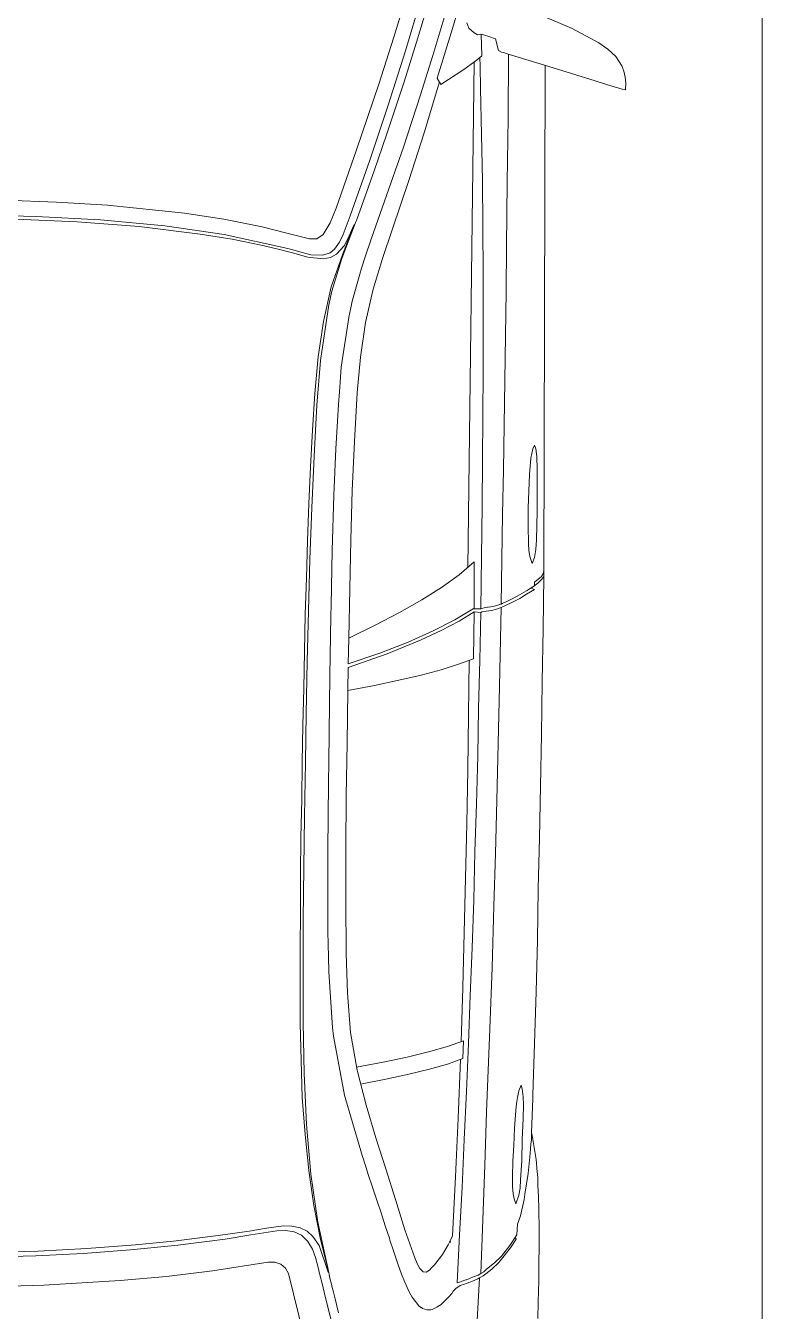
# Model space of a CAD drawing. Header units: inches. Extents: x 13 to 261, y -112 to -47.
# Drawn here: x 197.115 to 198.251, y -70.196 to -68.212 of the extents above; entities that cross this region are included whole.
import ezdxf

# ---------------------------------------------------------------- set-up
doc = ezdxf.new("R2010")
doc.units = ezdxf.units.IN
doc.header["$MEASUREMENT"] = 0
doc.layers.add('AUTOS', color=6, linetype='Continuous', lineweight=20)
doc.layers.add('CAJONES', color=3, linetype='Continuous', lineweight=20)

msp = doc.modelspace()

# ---------------------------------------------------------------- linework, layer by layer
at = {"layer": 'AUTOS', "linetype": 'Continuous'}
for p, q in [((197.8087, -68.0965), (197.7733, -68.2161)), ((197.7009, -68.2507), (197.7374, -68.1276)), ((197.7415, -68.1597), (197.718, -68.2374)), ((197.6831, -68.2295), (197.7024, -68.1657)), ((197.7662, -68.1805), (197.7428, -68.2577)), ((197.9086, -68.1952), (197.9578, -68.2163)), ((197.7733, -68.2161), (197.7499, -68.2928)), ((197.7983, -68.2159), (197.7954, -68.2073)), ((197.7983, -68.2159), (197.8067, -68.223)), ((197.9578, -68.2163), (197.999, -68.2383)), ((197.6597, -68.3022), (197.6831, -68.2295)), ((197.718, -68.2374), (197.6988, -68.2987)), ((197.8067, -68.223), (197.8117, -68.226)), ((197.8117, -68.226), (197.8172, -68.2251)), ((197.8172, -68.2251), (197.8177, -68.2251)), ((197.8188, -68.2586), (197.8177, -68.2251)), ((197.8227, -68.2267), (197.8177, -68.2251)), ((197.8227, -68.2267), (197.8242, -68.2272)), ((197.8242, -68.2272), (197.8276, -68.2282)), ((197.8276, -68.2282), (197.8396, -68.2319)), ((197.8396, -68.2324), (197.8444, -68.2504)), ((198.0129, -68.248), (197.999, -68.2383)), ((197.6743, -68.3344), (197.7009, -68.2507)), ((197.7428, -68.2577), (197.724, -68.3185)), ((197.8188, -68.2586), (197.8092, -68.266)), ((197.8489, -68.2525), (197.8444, -68.2504)), ((197.8518, -68.2535), (197.8489, -68.2525)), ((197.8578, -68.2551), (197.8518, -68.2535)), ((197.9032, -68.2691), (197.8578, -68.2551)), ((197.8598, -68.2561), (197.8591, -68.3546)), ((198.0253, -68.2596), (198.0129, -68.248)), ((198.0346, -68.2737), (198.0253, -68.2596)), ((197.791, -68.2793), (197.7552, -68.3024)), ((197.8021, -68.2714), (197.791, -68.2793)), ((197.8067, -68.268), (197.7972, -69.0484)), ((197.8092, -68.266), (197.8021, -68.2714)), ((197.8157, -68.2611), (197.8161, -68.2741)), ((197.8161, -68.2741), (197.8167, -68.3081)), ((197.9485, -68.2832), (197.9032, -68.2691)), ((197.9161, -68.2733), (197.9141, -69.0558)), ((198.0346, -68.2737), (198.0375, -68.2823)), ((197.6988, -68.2987), (197.6718, -68.3803)), ((197.7552, -68.3024), (197.7499, -68.2928)), ((197.7533, -68.2983), (197.7517, -68.3038)), ((197.9933, -68.2972), (197.9485, -68.2832)), ((198.0108, -68.3025), (197.9933, -68.2972)), ((198.0375, -68.2823), (198.0394, -68.2913)), ((198.0394, -68.2913), (198.0408, -68.3008)), ((197.6255, -68.4033), (197.6597, -68.3022)), ((197.724, -68.3185), (197.6976, -68.3992)), ((197.7517, -68.3038), (197.7298, -68.3771)), ((197.8167, -68.3081), (197.8183, -68.3801)), ((198.0212, -68.3056), (198.0108, -68.3025)), ((198.0297, -68.3082), (198.0212, -68.3056)), ((198.0352, -68.3098), (198.0297, -68.3082)), ((198.0382, -68.3103), (198.0352, -68.3098)), ((198.0407, -68.3108), (198.0382, -68.3103)), ((198.0408, -68.3008), (198.0402, -68.3103)), ((198.0402, -68.3103), (198.0407, -68.3108)), ((197.6458, -68.4195), (197.6743, -68.3344)), ((197.8591, -68.3546), (197.8579, -68.4536)), ((197.7298, -68.3771), (197.7059, -68.4508)), ((197.6718, -68.3803), (197.6526, -68.4361)), ((197.8183, -68.3801), (197.8194, -68.4506)), ((197.5939, -68.4934), (197.6255, -68.4033)), ((197.6976, -68.3992), (197.6784, -68.4549)), ((197.6153, -68.5052), (197.6458, -68.4195)), ((197.6526, -68.4361), (197.6252, -68.5123)), ((197.6784, -68.4549), (197.6515, -68.5311)), ((197.7059, -68.4508), (197.681, -68.5255)), ((197.8194, -68.4506), (197.8201, -68.5212)), ((197.8579, -68.4536), (197.8567, -68.5526)), ((197.083, -68.4812), (197.1625, -68.4842)), ((197.1625, -68.4842), (197.2414, -68.4891)), ((197.2414, -68.4891), (197.3603, -68.5011)), ((197.5846, -68.5163), (197.5939, -68.4934)), ((197.0037, -68.5032), (197.1312, -68.5063)), ((197.0997, -68.5104), (197.1946, -68.5146)), ((197.1312, -68.5063), (197.2307, -68.5115)), ((197.1946, -68.5146), (197.29, -68.5217)), ((197.2307, -68.5115), (197.3296, -68.5207)), ((197.3603, -68.5011), (197.4207, -68.5103)), ((197.4207, -68.5103), (197.48, -68.5225)), ((197.5739, -68.5342), (197.5846, -68.5163)), ((197.6049, -68.534), (197.6153, -68.5052)), ((197.6231, -68.5173), (197.6205, -68.5237)), ((197.6236, -68.5158), (197.6231, -68.5173)), ((197.6252, -68.5123), (197.6236, -68.5158)), ((197.29, -68.5217), (197.3844, -68.5334)), ((197.3296, -68.5207), (197.4214, -68.5343)), ((197.3844, -68.5334), (197.4338, -68.5415)), ((197.4214, -68.5343), (197.5196, -68.556)), ((197.48, -68.5225), (197.48, -68.5225)), ((197.48, -68.5225), (197.5159, -68.5315)), ((197.5159, -68.5315), (197.5528, -68.5409)), ((197.5643, -68.5406), (197.5739, -68.5342)), ((197.5993, -68.546), (197.6049, -68.534)), ((197.6205, -68.5237), (197.6025, -68.571)), ((197.6035, -68.5655), (197.6216, -68.5187)), ((197.6118, -68.5411), (197.6216, -68.5187)), ((197.6499, -68.5356), (197.6473, -68.5426)), ((197.6504, -68.5341), (197.6499, -68.5356)), ((197.6515, -68.5311), (197.6504, -68.5341)), ((197.681, -68.5255), (197.6655, -68.5713)), ((197.8201, -68.5212), (197.8207, -68.5962)), ((197.4338, -68.5415), (197.4782, -68.5505)), ((197.4782, -68.5505), (197.5026, -68.5563)), ((197.5026, -68.5563), (197.5266, -68.5626)), ((197.5196, -68.556), (197.555, -68.5654)), ((197.5528, -68.5409), (197.5643, -68.5406)), ((197.5846, -68.5623), (197.5916, -68.5569)), ((197.5916, -68.5569), (197.5993, -68.546)), ((197.5945, -68.5644), (197.6062, -68.5516)), ((197.6062, -68.5516), (197.6118, -68.5411)), ((197.6473, -68.5431), (197.639, -68.567)), ((197.6473, -68.5426), (197.6473, -68.5431)), ((197.8567, -68.5526), (197.8559, -68.6216)), ((197.5266, -68.5626), (197.5505, -68.5689)), ((197.5505, -68.5689), (197.574, -68.5717)), ((197.555, -68.5654), (197.5735, -68.5662)), ((197.5735, -68.5662), (197.5846, -68.5623)), ((197.574, -68.5717), (197.585, -68.5698)), ((197.585, -68.5698), (197.5945, -68.5644)), ((197.5864, -68.6148), (197.6035, -68.5655)), ((197.6025, -68.571), (197.5873, -68.6218)), ((197.639, -68.567), (197.6328, -68.5859)), ((197.6655, -68.5713), (197.6509, -68.6186)), ((197.6302, -68.5954), (197.6187, -68.6372)), ((197.6328, -68.5859), (197.6302, -68.5954)), ((197.8207, -68.5962), (197.8208, -68.6707)), ((197.5743, -68.6682), (197.5864, -68.6148)), ((197.5873, -68.6218), (197.5826, -68.6428)), ((197.6509, -68.6186), (197.6393, -68.67)), ((197.8559, -68.6216), (197.855, -68.6906)), ((197.5826, -68.6428), (197.57, -68.7286)), ((197.6181, -68.6397), (197.6134, -68.6622)), ((197.6187, -68.6372), (197.6181, -68.6397)), ((197.5661, -68.7231), (197.5743, -68.6682)), ((197.6134, -68.6622), (197.6019, -68.739)), ((197.6393, -68.67), (197.6316, -68.7234)), ((197.8208, -68.6707), (197.8204, -68.7452)), ((197.855, -68.6906), (197.8542, -68.7596)), ((197.5609, -68.7795), (197.5661, -68.7231)), ((197.57, -68.7286), (197.5642, -68.7976)), ((197.6316, -68.7234), (197.6264, -68.7788)), ((197.6007, -68.7545), (197.599, -68.777)), ((197.6019, -68.739), (197.6007, -68.7545)), ((197.8204, -68.7452), (197.82, -68.8142)), ((197.8542, -68.7596), (197.8529, -68.8286)), ((197.5572, -68.836), (197.5609, -68.7795)), ((197.599, -68.777), (197.5977, -68.7965)), ((197.6264, -68.7788), (197.622, -68.8538)), ((197.5642, -68.7976), (197.5598, -68.8765)), ((197.5977, -68.7965), (197.5934, -68.8649)), ((197.82, -68.8142), (197.8197, -68.8832)), ((197.8529, -68.8286), (197.852, -68.8976)), ((197.5546, -68.893), (197.5572, -68.836)), ((197.622, -68.8538), (197.6186, -68.9292)), ((197.5934, -68.8649), (197.5905, -68.9364)), ((197.8974, -68.8651), (197.8942, -68.8796)), ((197.8997, -68.8594), (197.8974, -68.8651)), ((197.9019, -68.8652), (197.8997, -68.8594)), ((197.9033, -68.8767), (197.9019, -68.8652)), ((197.5519, -68.9499), (197.5546, -68.893)), ((197.5598, -68.8765), (197.5563, -68.956)), ((197.8197, -68.8832), (197.8189, -68.9522)), ((197.8942, -68.8796), (197.8919, -68.9046)), ((197.904, -68.8967), (197.9033, -68.8767)), ((197.852, -68.8976), (197.8507, -68.9666)), ((197.8919, -68.9046), (197.8911, -68.9301)), ((197.9041, -68.9287), (197.904, -68.8967)), ((197.6186, -68.9292), (197.6167, -69.0052)), ((197.8911, -68.9301), (197.8903, -68.956)), ((197.9037, -68.9612), (197.9041, -68.9287)), ((197.5497, -69.0069), (197.5519, -68.9499)), ((197.5905, -68.9364), (197.588, -69.0219)), ((197.8189, -68.9522), (197.8179, -69.0322)), ((197.5563, -68.956), (197.5533, -69.0355)), ((197.8507, -68.9666), (197.8493, -69.0356)), ((197.8903, -68.956), (197.89, -68.984)), ((197.9027, -69.0052), (197.9037, -68.9612)), ((197.89, -68.984), (197.8906, -69.0116)), ((197.548, -69.0639), (197.5497, -69.0069)), ((197.6167, -69.0052), (197.6148, -69.0812)), ((197.8906, -69.0116), (197.891, -69.0216)), ((197.902, -69.0202), (197.9027, -69.0052)), ((197.588, -69.0219), (197.586, -69.1069)), ((197.8179, -69.0322), (197.8169, -69.1117)), ((197.891, -69.0216), (197.8924, -69.0311)), ((197.8924, -69.0311), (197.8963, -69.042)), ((197.8963, -69.042), (197.8999, -69.0327)), ((197.8999, -69.0327), (197.902, -69.0202)), ((197.5533, -69.0355), (197.5514, -69.1149)), ((197.8068, -69.0395), (197.7835, -69.0593)), ((197.8068, -69.0395), (197.8069, -69.111)), ((197.8493, -69.0356), (197.8485, -69.1045)), ((197.5463, -69.1209), (197.548, -69.0639)), ((197.7835, -69.0593), (197.7563, -69.0789)), ((197.9049, -69.0722), (197.8948, -69.0801)), ((197.8999, -69.0707), (197.8998, -69.0767)), ((197.9105, -69.0618), (197.8999, -69.0707)), ((197.911, -69.0663), (197.9049, -69.0722)), ((197.9141, -69.0558), (197.9105, -69.0618)), ((197.914, -69.0618), (197.911, -69.0663)), ((197.914, -69.0613), (197.913, -69.1428)), ((197.9141, -69.0583), (197.914, -69.0613)), ((197.9141, -69.0583), (197.914, -69.0598)), ((197.914, -69.0598), (197.914, -69.0608)), ((197.914, -69.0608), (197.914, -69.0618)), ((197.9141, -69.0558), (197.9141, -69.0583)), ((197.9141, -69.0583), (197.9141, -69.0588)), ((197.6148, -69.0812), (197.6133, -69.1572)), ((197.7563, -69.0789), (197.7261, -69.0981)), ((197.8621, -69.0982), (197.8732, -69.0923)), ((197.8732, -69.0923), (197.8873, -69.084)), ((197.8771, -69.0959), (197.8877, -69.0895)), ((197.8873, -69.084), (197.8883, -69.0835)), ((197.8877, -69.0895), (197.8998, -69.0822)), ((197.8883, -69.0835), (197.8898, -69.0825)), ((197.8898, -69.0825), (197.8908, -69.0821)), ((197.8908, -69.0821), (197.8998, -69.0767)), ((197.8948, -69.0801), (197.8998, -69.0822)), ((197.586, -69.1069), (197.5858, -69.1224)), ((197.7261, -69.0981), (197.6918, -69.1176)), ((197.8054, -69.112), (197.7772, -69.1287)), ((197.8069, -69.111), (197.8054, -69.112)), ((197.8054, -69.112), (197.8169, -69.1117)), ((197.8164, -69.1117), (197.8184, -69.1112)), ((197.8184, -69.1112), (197.8224, -69.1102)), ((197.8224, -69.1102), (197.8274, -69.1093)), ((197.8274, -69.1093), (197.8284, -69.1093)), ((197.8284, -69.1093), (197.8324, -69.1089)), ((197.8324, -69.1089), (197.838, -69.1079)), ((197.8334, -69.1144), (197.8414, -69.1125)), ((197.838, -69.1079), (197.848, -69.1045)), ((197.8414, -69.1125), (197.8484, -69.11)), ((197.8484, -69.11), (197.846, -69.232)), ((197.848, -69.1045), (197.8485, -69.1045)), ((197.8484, -69.11), (197.864, -69.1027)), ((197.8485, -69.1045), (197.85, -69.1036)), ((197.85, -69.1036), (197.852, -69.1026)), ((197.852, -69.1026), (197.856, -69.1011)), ((197.856, -69.1011), (197.8621, -69.0982)), ((197.864, -69.1027), (197.8771, -69.0959)), ((197.5451, -69.1779), (197.5463, -69.1209)), ((197.5514, -69.1149), (197.5494, -69.1939)), ((197.5858, -69.1224), (197.5841, -69.2153)), ((197.6918, -69.1176), (197.6541, -69.1372)), ((197.7772, -69.1287), (197.7435, -69.1458)), ((197.7837, -69.1308), (197.756, -69.1454)), ((197.8069, -69.1165), (197.7837, -69.1308)), ((197.8069, -69.1165), (197.8055, -69.189)), ((197.8069, -69.1165), (197.8168, -69.1177)), ((197.8168, -69.1177), (197.8154, -69.1917)), ((197.8168, -69.1177), (197.8183, -69.1172)), ((197.8183, -69.1172), (197.8184, -69.1167)), ((197.8184, -69.1167), (197.8254, -69.1153)), ((197.8254, -69.1153), (197.8334, -69.1144)), ((197.6541, -69.1372), (197.6133, -69.1572)), ((197.7435, -69.1458), (197.7048, -69.1633)), ((197.756, -69.1454), (197.7248, -69.16)), ((197.913, -69.1428), (197.9116, -69.2243)), ((197.6133, -69.1572), (197.6124, -69.1967)), ((197.7048, -69.1633), (197.6611, -69.1803)), ((197.7248, -69.16), (197.6726, -69.1814)), ((197.5439, -69.2349), (197.5451, -69.1779)), ((197.6726, -69.1814), (197.6123, -69.2027)), ((197.6611, -69.1803), (197.6124, -69.1967)), ((197.8055, -69.189), (197.7824, -69.1972)), ((197.7979, -69.2759), (197.7989, -69.1919)), ((197.8154, -69.1917), (197.8135, -69.2651)), ((197.5494, -69.1939), (197.5479, -69.2734)), ((197.6123, -69.2027), (197.6119, -69.2382)), ((197.7558, -69.2059), (197.7252, -69.2141)), ((197.7824, -69.1972), (197.7558, -69.2059)), ((197.5841, -69.2153), (197.5831, -69.3033)), ((197.653, -69.2302), (197.6119, -69.2382)), ((197.6906, -69.2221), (197.653, -69.2302)), ((197.7252, -69.2141), (197.6906, -69.2221)), ((197.9116, -69.2243), (197.9106, -69.3063)), ((197.5427, -69.2918), (197.5439, -69.2349)), ((197.6119, -69.2382), (197.6109, -69.3192)), ((197.846, -69.232), (197.8439, -69.32)), ((197.8135, -69.2651), (197.8122, -69.3391)), ((197.5479, -69.2734), (197.5465, -69.3489)), ((197.7969, -69.3599), (197.7979, -69.2759)), ((197.5415, -69.3488), (197.5427, -69.2918)), ((197.5831, -69.3033), (197.5825, -69.3493)), ((197.9106, -69.3063), (197.9091, -69.3858)), ((197.6109, -69.3192), (197.6094, -69.4007)), ((197.8439, -69.32), (197.8418, -69.408)), ((197.5408, -69.4063), (197.5415, -69.3488)), ((197.5465, -69.3489), (197.545, -69.4324)), ((197.5825, -69.3493), (197.5821, -69.3798)), ((197.8122, -69.3391), (197.8103, -69.4131)), ((197.7954, -69.4439), (197.7969, -69.3599)), ((197.5821, -69.3803), (197.5809, -69.4843)), ((197.5821, -69.3798), (197.5821, -69.3803)), ((197.9091, -69.3858), (197.9076, -69.4653)), ((197.5396, -69.4643), (197.5408, -69.4063)), ((197.6094, -69.4007), (197.6089, -69.4817)), ((197.8418, -69.408), (197.8398, -69.4895)), ((197.8103, -69.4131), (197.8079, -69.4871)), ((197.545, -69.4324), (197.544, -69.5119)), ((197.7934, -69.5279), (197.7954, -69.4439)), ((197.5389, -69.5218), (197.5396, -69.4643)), ((197.9076, -69.4653), (197.9057, -69.5443)), ((197.5809, -69.4843), (197.5812, -69.5018)), ((197.6089, -69.4817), (197.6089, -69.5627)), ((197.8079, -69.4871), (197.806, -69.5611)), ((197.8398, -69.4895), (197.8373, -69.5709)), ((197.5812, -69.5018), (197.5813, -69.6098)), ((197.5387, -69.5793), (197.5389, -69.5218)), ((197.544, -69.5119), (197.5431, -69.5914)), ((197.7913, -69.6119), (197.7934, -69.5279)), ((197.9057, -69.5443), (197.9042, -69.6238)), ((197.6089, -69.5627), (197.6094, -69.6442)), ((197.806, -69.5611), (197.8036, -69.635)), ((197.5385, -69.6368), (197.5387, -69.5793)), ((197.8373, -69.5709), (197.8347, -69.6654)), ((197.5431, -69.5914), (197.5431, -69.6709)), ((197.5813, -69.6098), (197.5819, -69.6493)), ((197.7893, -69.6964), (197.7913, -69.6119)), ((197.9042, -69.6238), (197.9022, -69.7032)), ((197.5383, -69.6943), (197.5385, -69.6368)), ((197.6094, -69.6442), (197.6112, -69.7052)), ((197.8036, -69.635), (197.8007, -69.709)), ((197.5819, -69.6493), (197.5826, -69.6724)), ((197.8347, -69.6654), (197.831, -69.7604)), ((197.5431, -69.6709), (197.5431, -69.7504)), ((197.5826, -69.6724), (197.5885, -69.7584)), ((197.5386, -69.7518), (197.5383, -69.6943)), ((197.6112, -69.7052), (197.616, -69.7658)), ((197.7868, -69.7803), (197.7893, -69.6964)), ((197.9022, -69.7032), (197.8998, -69.7827)), ((197.8007, -69.709), (197.7978, -69.783)), ((197.5399, -69.8093), (197.5386, -69.7518)), ((197.5431, -69.7504), (197.5447, -69.8294)), ((197.5885, -69.7584), (197.5899, -69.7715)), ((197.616, -69.7658), (197.6262, -69.8239)), ((197.831, -69.7604), (197.826, -69.8883)), ((197.5899, -69.7715), (197.6068, -69.8627)), ((197.7657, -69.7876), (197.7903, -69.7789)), ((197.7903, -69.7789), (197.7895, -69.8059)), ((197.7978, -69.783), (197.7949, -69.8569)), ((197.8998, -69.7827), (197.8973, -69.8622)), ((197.6664, -69.8119), (197.7035, -69.8038)), ((197.7035, -69.8038), (197.7366, -69.7957)), ((197.7366, -69.7957), (197.7657, -69.7876)), ((197.7659, -69.8146), (197.7895, -69.8059)), ((197.7855, -69.8073), (197.7819, -69.8983)), ((197.5417, -69.8664), (197.5399, -69.8093)), ((197.6253, -69.8194), (197.6664, -69.8119)), ((197.6262, -69.8239), (197.6401, -69.8781)), ((197.7062, -69.8304), (197.7378, -69.8223)), ((197.7378, -69.8223), (197.7659, -69.8146)), ((197.5447, -69.8294), (197.5482, -69.908)), ((197.6315, -69.8455), (197.6706, -69.8379)), ((197.6706, -69.8379), (197.7062, -69.8304)), ((197.8759, -69.8559), (197.8791, -69.847)), ((197.8791, -69.847), (197.8809, -69.853)), ((197.546, -69.9234), (197.5417, -69.8664)), ((197.6068, -69.8627), (197.6087, -69.8697)), ((197.7949, -69.8569), (197.7915, -69.9309)), ((197.8721, -69.8754), (197.8738, -69.8664)), ((197.8738, -69.8664), (197.8759, -69.8559)), ((197.8809, -69.853), (197.8823, -69.865)), ((197.8823, -69.865), (197.8826, -69.8775)), ((197.8973, -69.8622), (197.8972, -69.8682)), ((197.6087, -69.8697), (197.6346, -69.9575)), ((197.6401, -69.8781), (197.655, -69.9283)), ((197.8692, -69.9134), (197.871, -69.8864)), ((197.871, -69.8864), (197.8721, -69.8754)), ((197.8826, -69.8775), (197.8824, -69.8985)), ((197.8972, -69.8682), (197.8951, -69.9202)), ((197.8972, -69.8682), (197.8972, -69.8687)), ((197.7819, -69.8983), (197.7778, -69.9888)), ((197.826, -69.8883), (197.823, -69.9713)), ((197.826, -69.8883), (197.823, -69.9713)), ((197.8824, -69.8985), (197.881, -69.931)), ((197.5519, -69.979), (197.546, -69.9234)), ((197.5482, -69.908), (197.5548, -69.9845)), ((197.8679, -69.9403), (197.8692, -69.9134)), ((197.8951, -69.9227), (197.895, -69.9257)), ((197.895, -69.9257), (197.895, -69.9292)), ((197.8951, -69.9202), (197.8951, -69.9227)), ((197.8965, -69.9277), (197.8951, -69.9202)), ((197.655, -69.9283), (197.6704, -69.9764)), ((197.7915, -69.9309), (197.7881, -70.0049)), ((197.8666, -69.9643), (197.8679, -69.9403)), ((197.881, -69.931), (197.8801, -69.9635)), ((197.8938, -69.9452), (197.8932, -69.9527)), ((197.8944, -69.9377), (197.8938, -69.9452)), ((197.895, -69.9322), (197.8944, -69.9377)), ((197.895, -69.9292), (197.895, -69.9322)), ((197.8993, -69.9432), (197.8965, -69.9277)), ((197.9021, -69.9588), (197.8993, -69.9432)), ((197.6346, -69.9575), (197.6366, -69.963)), ((197.6366, -69.963), (197.6366, -69.9635)), ((197.6366, -69.9635), (197.637, -69.9655)), ((197.639, -69.9711), (197.637, -69.9655)), ((197.8658, -69.9883), (197.8666, -69.9643)), ((197.8801, -69.9635), (197.8782, -69.9935)), ((197.8898, -69.9836), (197.8932, -69.9527)), ((197.9026, -69.9618), (197.9021, -69.9588)), ((197.9026, -69.9613), (197.9026, -69.9618)), ((197.903, -69.9678), (197.9026, -69.9618)), ((197.5597, -70.0331), (197.5519, -69.979)), ((197.5548, -69.9845), (197.5659, -70.0587)), ((197.6433, -69.9851), (197.639, -69.9711)), ((197.6501, -70.0047), (197.6433, -69.9851)), ((197.6704, -69.9764), (197.6853, -70.0236)), ((197.823, -69.9713), (197.82, -70.0548)), ((197.823, -69.9713), (197.82, -70.0548)), ((197.8849, -70.0156), (197.8898, -69.9836)), ((197.9034, -69.9758), (197.903, -69.9678)), ((197.9048, -69.9898), (197.9034, -69.9758)), ((197.6529, -70.0137), (197.6501, -70.0047)), ((197.7778, -69.9888), (197.7732, -70.0797)), ((197.7881, -70.0049), (197.7842, -70.0783)), ((197.8661, -70.0038), (197.8658, -69.9883)), ((197.8669, -70.0148), (197.8661, -70.0038)), ((197.8782, -69.9935), (197.8776, -70.006)), ((197.9051, -70.0028), (197.9048, -69.9898)), ((197.9059, -70.0183), (197.9051, -70.0028)), ((197.6534, -70.0152), (197.6529, -70.0137)), ((197.6568, -70.0248), (197.6534, -70.0152)), ((197.6631, -70.0444), (197.6568, -70.0248)), ((197.6853, -70.0236), (197.6998, -70.0703)), ((197.8684, -70.0224), (197.8669, -70.0148)), ((197.8711, -70.0301), (197.8684, -70.0224)), ((197.8754, -70.0169), (197.8711, -70.0301)), ((197.8776, -70.006), (197.8754, -70.0169)), ((197.878, -70.049), (197.8838, -70.0235)), ((197.8838, -70.0235), (197.8849, -70.0156)), ((197.9067, -70.0393), (197.9059, -70.0183)), ((197.5696, -70.0852), (197.5597, -70.0331)), ((197.6693, -70.0644), (197.6631, -70.0444)), ((197.9068, -70.0698), (197.9067, -70.0393)), ((197.4863, -70.0677), (197.5128, -70.0645)), ((197.5128, -70.0645), (197.5258, -70.0647)), ((197.5258, -70.0647), (197.5383, -70.0673)), ((197.5659, -70.0587), (197.5824, -70.1364)), ((197.6761, -70.0835), (197.6693, -70.0644)), ((197.82, -70.0548), (197.817, -70.1377)), ((197.82, -70.0548), (197.817, -70.1377)), ((197.8734, -70.0618), (197.8727, -70.0784)), ((197.8734, -70.0618), (197.878, -70.049)), ((197.343, -70.088), (197.4121, -70.0793)), ((197.3499, -70.0941), (197.4226, -70.0849)), ((197.4121, -70.0793), (197.4597, -70.0724)), ((197.4226, -70.0849), (197.4626, -70.0784)), ((197.4597, -70.0724), (197.4863, -70.0677)), ((197.4626, -70.0784), (197.5022, -70.0719)), ((197.5022, -70.0719), (197.5162, -70.0716)), ((197.5162, -70.0716), (197.5292, -70.0737)), ((197.5292, -70.0737), (197.5406, -70.0789)), ((197.5383, -70.0673), (197.5492, -70.0725)), ((197.5406, -70.0789), (197.5505, -70.0885)), ((197.5492, -70.0725), (197.5581, -70.0806)), ((197.5581, -70.0806), (197.5675, -70.0947)), ((197.6766, -70.0865), (197.6761, -70.0835)), ((197.6998, -70.0703), (197.7152, -70.1135)), ((197.7685, -70.0896), (197.7732, -70.0797)), ((197.7842, -70.0783), (197.7803, -70.1523)), ((197.862, -70.0948), (197.8727, -70.0784)), ((197.8629, -70.0983), (197.8716, -70.0849)), ((197.8701, -70.0829), (197.8716, -70.0844)), ((197.8716, -70.0844), (197.8716, -70.0849)), ((197.907, -70.0933), (197.9068, -70.0698)), ((197.0593, -70.1055), (197.1343, -70.1034)), ((197.1343, -70.1034), (197.2094, -70.0994)), ((197.2038, -70.1068), (197.2769, -70.1012)), ((197.2094, -70.0994), (197.2844, -70.0938)), ((197.2769, -70.1012), (197.3499, -70.0941)), ((197.2844, -70.0938), (197.343, -70.088)), ((197.5505, -70.0885), (197.5574, -70.1001)), ((197.5574, -70.1001), (197.5622, -70.1131)), ((197.5675, -70.0947), (197.5815, -70.1359)), ((197.5824, -70.1364), (197.5696, -70.0852)), ((197.6824, -70.1031), (197.6766, -70.0865)), ((197.6891, -70.1227), (197.6824, -70.1031)), ((197.7578, -70.1085), (197.7614, -70.1026)), ((197.7614, -70.1026), (197.7665, -70.0936)), ((197.7665, -70.0936), (197.7685, -70.0896)), ((197.7696, -70.0872), (197.7705, -70.0902)), ((197.8447, -70.1211), (197.8629, -70.0983)), ((197.8488, -70.1111), (197.862, -70.0948)), ((197.9067, -70.1153), (197.9069, -70.1033)), ((197.9069, -70.1033), (197.907, -70.0933)), ((197.0572, -70.1125), (197.1307, -70.1104)), ((197.1307, -70.1104), (197.2038, -70.1068)), ((197.403, -70.1337), (197.4891, -70.1203)), ((197.4891, -70.1203), (197.4996, -70.1204)), ((197.4996, -70.1204), (197.5086, -70.1235)), ((197.5086, -70.1235), (197.516, -70.1296)), ((197.5622, -70.1131), (197.5656, -70.1267)), ((197.6949, -70.1388), (197.6891, -70.1227)), ((197.7152, -70.1135), (197.7191, -70.1225)), ((197.7191, -70.1225), (197.723, -70.1301)), ((197.7456, -70.1244), (197.741, -70.1293)), ((197.7456, -70.1244), (197.7476, -70.1219)), ((197.7456, -70.1244), (197.7456, -70.1244)), ((197.7476, -70.1219), (197.7563, -70.1105)), ((197.7563, -70.1105), (197.7578, -70.1085)), ((197.7578, -70.1085), (197.7578, -70.1085)), ((197.826, -70.1313), (197.8381, -70.1215)), ((197.834, -70.1314), (197.8447, -70.1211)), ((197.8381, -70.1215), (197.8483, -70.1116)), ((197.8483, -70.1116), (197.8488, -70.1111)), ((197.9066, -70.1273), (197.9067, -70.1153)), ((197.2608, -70.1485), (197.3324, -70.1424)), ((197.3324, -70.1424), (197.403, -70.1337)), ((197.516, -70.1296), (197.5204, -70.1381)), ((197.5204, -70.1381), (197.5443, -70.2339)), ((197.5656, -70.1267), (197.5689, -70.1397)), ((197.5689, -70.1397), (197.5722, -70.1533)), ((197.5815, -70.1359), (197.5824, -70.1364)), ((197.5824, -70.1364), (197.5829, -70.1384)), ((197.5839, -70.1429), (197.5829, -70.1384)), ((197.5872, -70.1564), (197.5839, -70.1429)), ((197.6959, -70.1413), (197.6949, -70.1388)), ((197.6983, -70.1478), (197.6959, -70.1413)), ((197.723, -70.1301), (197.728, -70.1352)), ((197.728, -70.1352), (197.733, -70.1357)), ((197.733, -70.1357), (197.738, -70.1328)), ((197.738, -70.1328), (197.741, -70.1293)), ((197.7948, -70.1475), (197.8044, -70.1436)), ((197.8044, -70.1436), (197.8129, -70.1402)), ((197.8149, -70.1447), (197.811, -70.2197)), ((197.8123, -70.1462), (197.8149, -70.1447)), ((197.8129, -70.1402), (197.817, -70.1377)), ((197.8149, -70.1447), (197.8204, -70.1413)), ((197.817, -70.1377), (197.8215, -70.1353)), ((197.8204, -70.1413), (197.8249, -70.1383)), ((197.8215, -70.1353), (197.826, -70.1313)), ((197.8249, -70.1383), (197.834, -70.1314)), ((197.9063, -70.1498), (197.9065, -70.1358)), ((197.9065, -70.1358), (197.9066, -70.1273)), ((197.0631, -70.1581), (197.1432, -70.1561)), ((197.1432, -70.1561), (197.2608, -70.1485)), ((197.5722, -70.1533), (197.5756, -70.1668)), ((197.5872, -70.1574), (197.5872, -70.1564)), ((197.5896, -70.1665), (197.5872, -70.1574)), ((197.7032, -70.1594), (197.6983, -70.1478)), ((197.7032, -70.1594), (197.7071, -70.1674)), ((197.7746, -70.1652), (197.7792, -70.1603)), ((197.7792, -70.1603), (197.7817, -70.1588)), ((197.7833, -70.1518), (197.7803, -70.1523)), ((197.7817, -70.1588), (197.7852, -70.1564)), ((197.7833, -70.1518), (197.7868, -70.1504)), ((197.7852, -70.1564), (197.7917, -70.1544)), ((197.7868, -70.1504), (197.7938, -70.1475)), ((197.7917, -70.1544), (197.7943, -70.1535)), ((197.7938, -70.1475), (197.7948, -70.1475)), ((197.7943, -70.1535), (197.8018, -70.1506)), ((197.8018, -70.1506), (197.8043, -70.1496)), ((197.8043, -70.1496), (197.8123, -70.1462)), ((197.9054, -70.1828), (197.9061, -70.1643)), ((197.9061, -70.1643), (197.9063, -70.1498)), ((197.5756, -70.1668), (197.5903, -70.227)), ((197.5925, -70.177), (197.5896, -70.1665)), ((197.5977, -70.1986), (197.5925, -70.177)), ((197.7071, -70.1674), (197.711, -70.1745)), ((197.711, -70.1745), (197.7125, -70.1765)), ((197.7125, -70.1765), (197.7213, -70.1876)), ((197.7559, -70.1855), (197.7574, -70.184)), ((197.7574, -70.184), (197.7589, -70.1825)), ((197.7589, -70.1825), (197.7675, -70.1741)), ((197.7675, -70.1741), (197.7721, -70.1687)), ((197.7675, -70.1741), (197.7721, -70.1687)), ((197.7721, -70.1687), (197.7746, -70.1652)), ((197.9051, -70.2073), (197.9054, -70.1828)), ((197.7213, -70.1876), (197.7243, -70.1901)), ((197.7243, -70.1901), (197.7258, -70.1906)), ((197.7258, -70.1906), (197.7273, -70.1917)), ((197.7273, -70.1917), (197.7343, -70.1937)), ((197.7343, -70.1937), (197.7398, -70.1938)), ((197.7398, -70.1938), (197.7418, -70.1933)), ((197.7418, -70.1933), (197.7473, -70.1909)), ((197.7473, -70.1909), (197.7493, -70.1899)), ((197.7493, -70.1899), (197.7508, -70.1889)), ((197.7508, -70.1889), (197.7559, -70.1855))]:
    msp.add_line(p, q, dxfattribs=at)
msp.add_point((197.9141, -69.0543), dxfattribs=at)
at = {"layer": 'CAJONES'}
msp.add_line((198.2511, -66.4268), (198.2511, -71.4268), dxfattribs=at)

doc.saveas('drawing.dxf')
